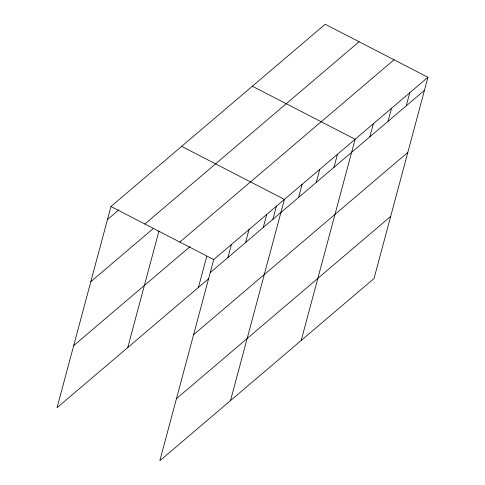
<?xml version="1.0" encoding="UTF-8"?>
<svg xmlns="http://www.w3.org/2000/svg" width="485" height="485" viewBox="0 0 485 485"><rect width="100%" height="100%" fill="white"/><g stroke="black" fill="none" stroke-linecap="round" stroke-linejoin="round"><path stroke-width="0.73" d="M427.952 77.291L213.727 259.56L159.82 460.75L374.044 278.481L427.952 77.291L325.18 24.25L110.956 206.519L57.048 407.709L208.677 278.699M127.743 347.557L158.983 230.957M198.438 287.411L206.755 256.365M227.908 257.571L231.4 244.525M245.58 242.536L249.078 229.484M263.252 227.495L266.75 214.449M272.819 219.663L276.492 205.949M230.514 400.604L284.422 199.414L181.651 146.367M298.602 197.425L302.094 184.373M316.275 182.39L319.773 169.338M333.947 167.349L337.445 154.303M301.209 340.452L355.117 139.262L252.345 86.221M369.831 136.819L373.329 123.772M388.036 121.329L391.534 108.276M406.248 105.833L409.746 92.787M107.458 219.566L118.861 209.866M144.869 224.021L359.094 41.752M90.822 281.652L153.533 228.296M179.814 242.057L394.038 59.788M73.684 345.623L189.987 246.665M210.229 272.606L424.454 90.343M193.594 334.699L407.818 152.429M176.455 398.664L390.68 216.395M110.956 206.519L213.727 259.56"/></g></svg>
